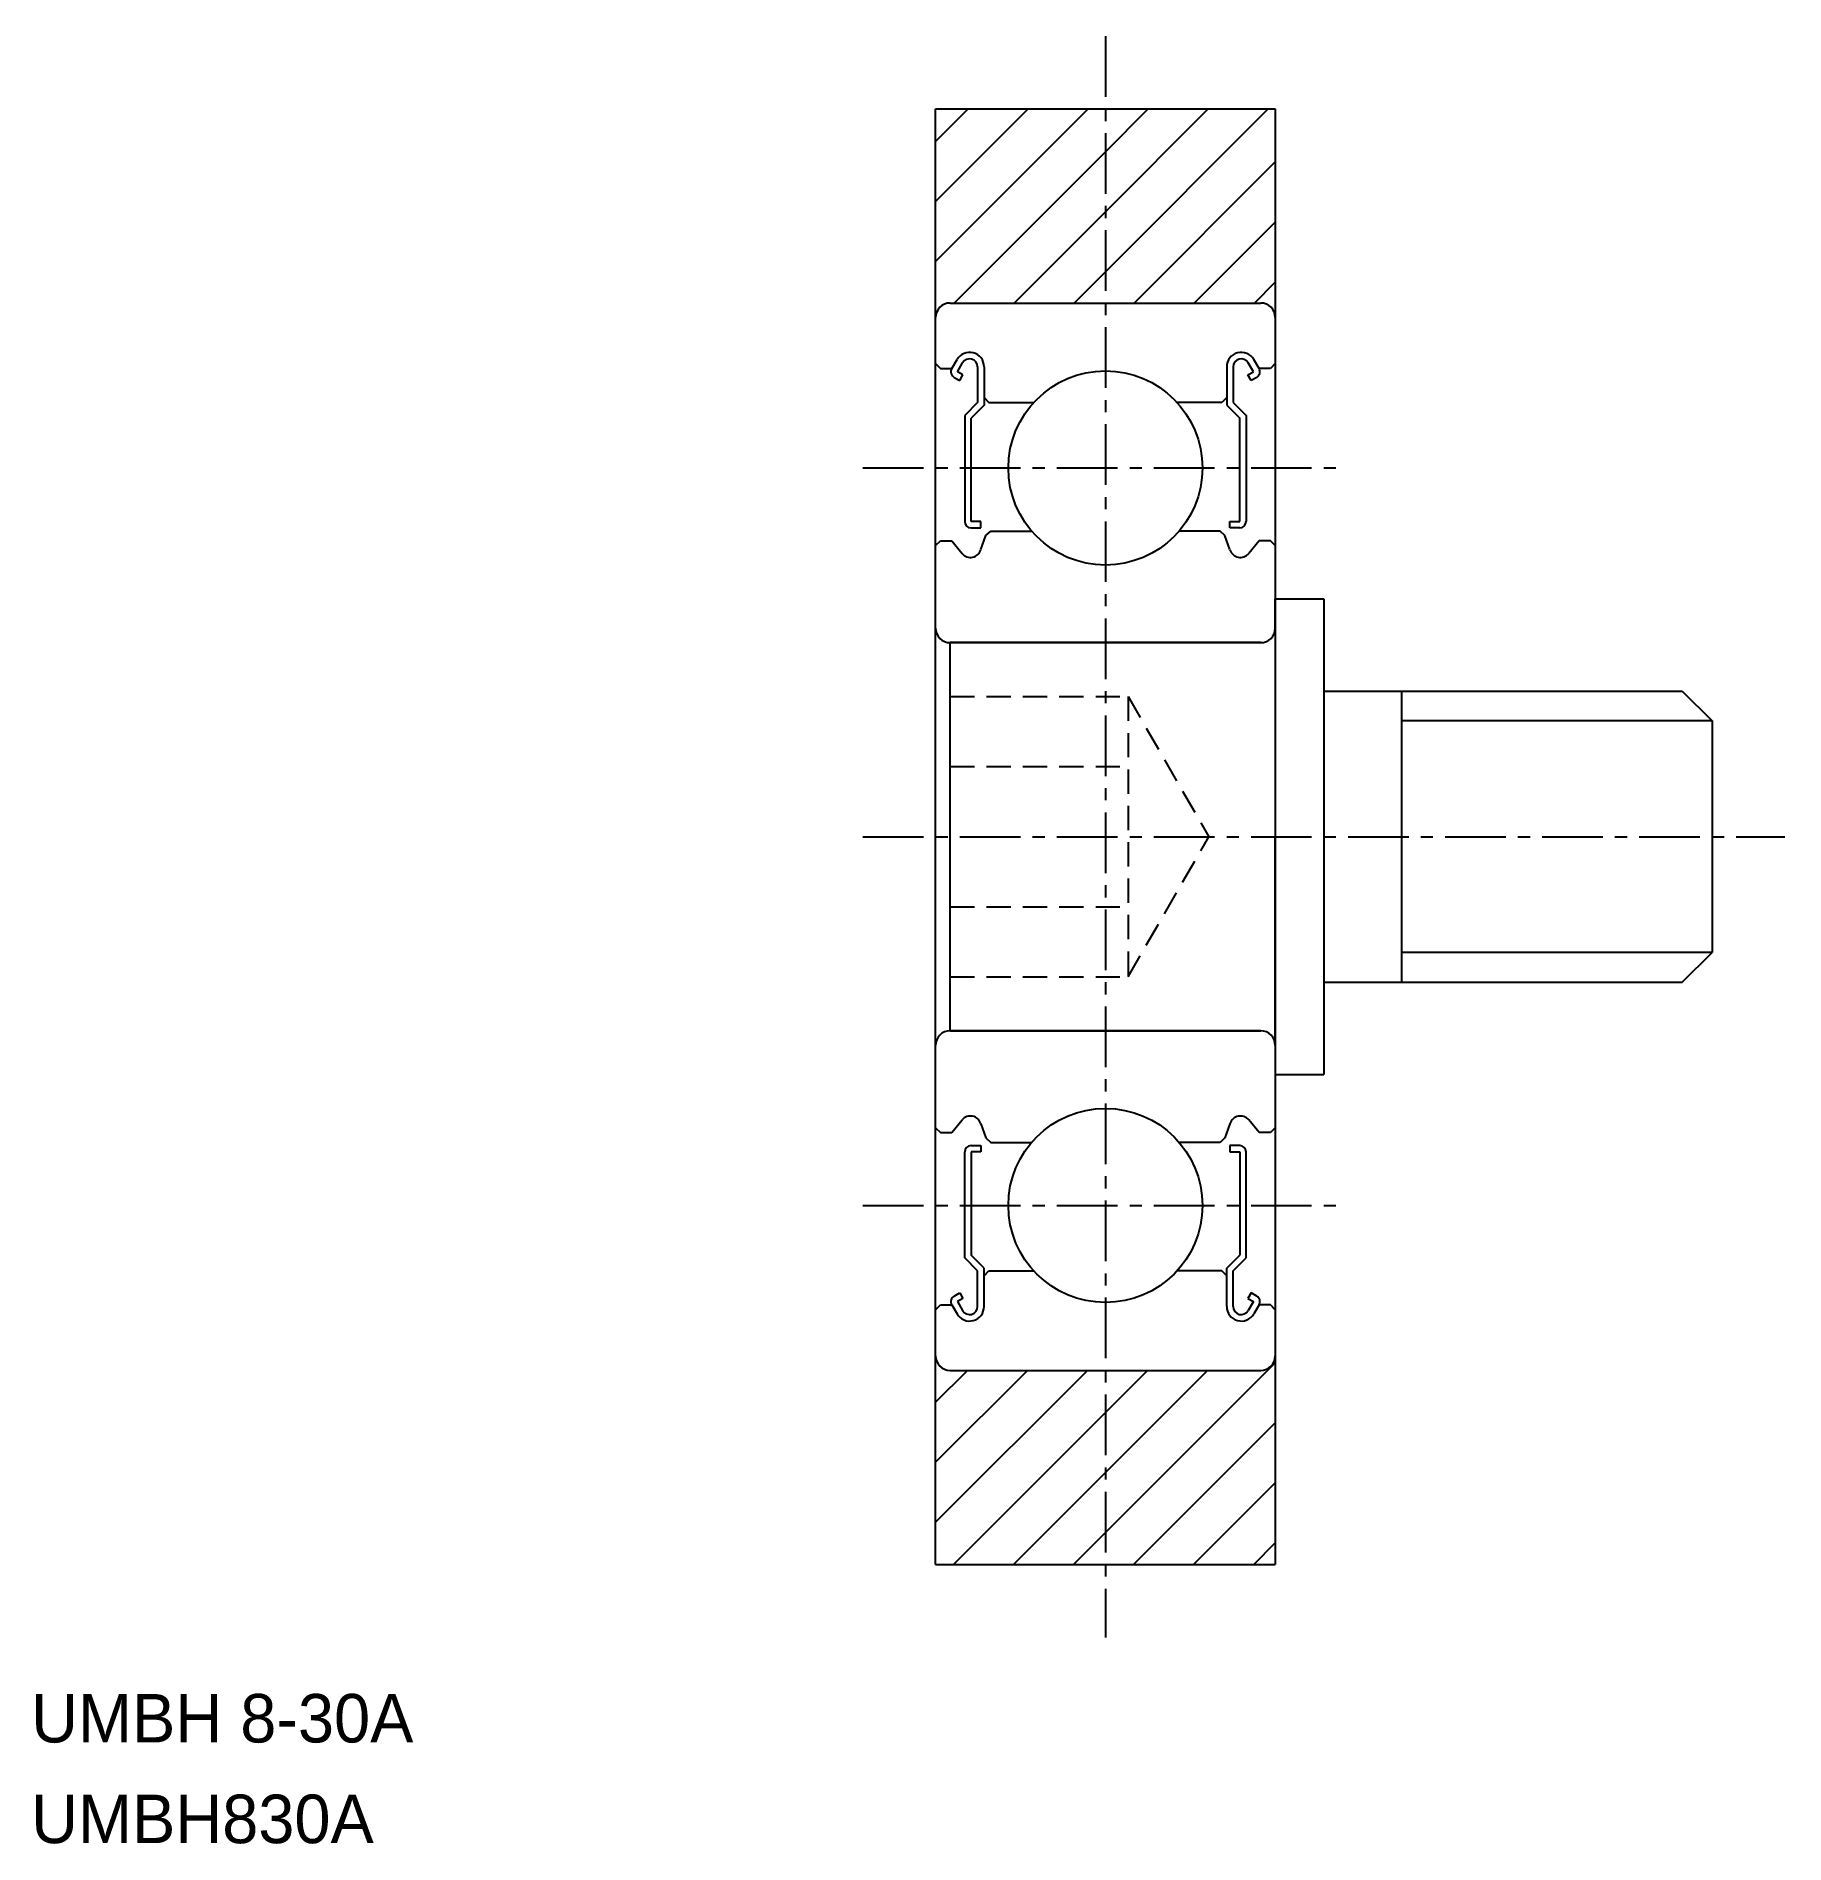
# Model space of a CAD drawing. Extents: x 31.8 to 67.9, y -15.6 to 21.6.
import ezdxf

# ---------------------------------------------------------------- set-up
doc = ezdxf.new("R2010")
doc.units = 0
doc.linetypes.add('CENTER', pattern=[2, 1.25, -0.25, 0.25, -0.25])
doc.linetypes.add('DASHED', pattern=[0.75, 0.5, -0.25])
doc.layers.get('0').update_dxf_attribs({"linetype": 'CONTINUOUS'})
doc.layers.add('CENTER', color=1, linetype='CENTER')

# ---------------------------------------------------------------- blocks, each defined once
blk = doc.blocks.new('*X2')
at = {"color": 0, "linetype": 'CONTINUOUS'}
for p, q in [((50.381, 16.97), (53.525, 20.114)), ((50.381, 18.208), (52.288, 20.114)), ((50.381, 19.445), (51.05, 20.114)), ((53.881, 16.758), (57.237, 20.114)), ((53.881, 17.995), (56, 20.114)), ((53.881, 19.233), (54.762, 20.114)), ((50.762, 16.114), (53.881, 19.233)), ((54.475, 16.114), (57.381, 19.021)), ((52, 16.114), (53.881, 17.995)), ((55.712, 16.114), (57.381, 17.783)), ((53.237, 16.114), (53.881, 16.758)), ((56.95, 16.114), (57.381, 16.546)), ((50.381, -9.016), (53.511, -5.886)), ((50.381, -7.778), (52.274, -5.886)), ((50.381, -6.541), (51.036, -5.886)), ((53.881, -9.228), (57.381, -5.728)), ((53.881, -7.991), (55.986, -5.886)), ((53.881, -6.753), (54.749, -5.886)), ((50.749, -9.886), (53.881, -6.753)), ((54.461, -9.886), (57.381, -6.966)), ((51.986, -9.886), (53.881, -7.991)), ((55.698, -9.886), (57.381, -8.203)), ((53.223, -9.886), (53.881, -9.228)), ((56.936, -9.886), (57.381, -9.44))]:
    blk.add_line(p, q, dxfattribs=at)

msp = doc.modelspace()

# ---------------------------------------------------------------- linework, layer by layer
at = {"color": 7, "linetype": 'CONTINUOUS'}
for p, q in [((50.381, -9.886), (50.381, 20.114)), ((50.381, 20.114), (57.381, 20.114)), ((57.381, 20.114), (57.381, -9.886)), ((50.681, 16.114), (57.081, 16.114)), ((52.281, 16.114), (52.281, 16.114)), ((53.881, 16.114), (53.881, 16.114)), ((50.714, 14.764), (50.823, 14.948)), ((57.048, 14.764), (56.939, 14.948)), ((50.381, 14.864), (50.481, 14.764)), ((50.481, 14.764), (50.714, 14.764)), ((50.763, 14.582), (50.879, 14.515)), ((50.83, 14.697), (50.939, 14.881)), ((50.945, 14.631), (50.83, 14.697)), ((50.879, 14.515), (50.945, 14.631)), ((51.248, 14.799), (51.248, 14.064)), ((51.381, 14.799), (51.381, 14.009)), ((56.381, 14.799), (56.381, 14.009)), ((56.514, 14.799), (56.514, 14.064)), ((56.817, 14.631), (56.932, 14.697)), ((56.884, 14.515), (56.817, 14.631)), ((56.932, 14.697), (56.824, 14.881)), ((56.999, 14.582), (56.884, 14.515)), ((57.281, 14.764), (57.048, 14.764)), ((57.381, 14.864), (57.281, 14.764)), ((51.381, 14.164), (51.481, 14.064)), ((56.381, 14.164), (56.281, 14.064)), ((51.248, 14.064), (50.981, 13.797)), ((50.981, 13.797), (50.981, 11.612)), ((51.381, 14.009), (51.114, 13.742)), ((51.481, 14.064), (52.405, 14.064)), ((56.281, 14.064), (55.357, 14.064)), ((56.381, 14.009), (56.648, 13.742)), ((56.514, 14.064), (56.781, 13.797)), ((56.781, 13.797), (56.781, 11.612)), ((51.114, 11.612), (51.114, 13.742)), ((56.648, 11.612), (56.648, 13.742)), ((51.314, 11.612), (51.114, 11.612)), ((51.314, 11.479), (51.314, 11.612)), ((56.448, 11.612), (56.648, 11.612)), ((56.448, 11.479), (56.448, 11.612)), ((50.381, 11.114), (50.481, 11.214)), ((50.481, 11.214), (50.714, 11.214)), ((50.714, 11.214), (50.929, 10.952)), ((51.114, 11.479), (51.314, 11.479)), ((51.314, 11.031), (51.42, 11.32)), ((51.42, 11.32), (51.52, 11.414)), ((51.52, 11.414), (52.361, 11.414)), ((56.243, 11.414), (55.401, 11.414)), ((56.343, 11.32), (56.243, 11.414)), ((56.448, 11.031), (56.343, 11.32)), ((56.648, 11.479), (56.448, 11.479)), ((57.048, 11.214), (56.833, 10.952)), ((57.281, 11.214), (57.048, 11.214)), ((57.381, 11.114), (57.281, 11.214)), ((57.381, 9.414), (57.381, 10.014)), ((57.381, 10.014), (58.381, 10.014)), ((58.381, 10.014), (58.381, 0.214)), ((50.681, 9.114), (57.081, 9.114)), ((50.681, 1.114), (50.681, 9.114)), ((57.081, 9.114), (50.681, 9.114)), ((58.381, 8.114), (65.768, 8.114)), ((59.981, 8.114), (59.981, 2.114)), ((65.768, 8.114), (66.381, 7.501)), ((66.381, 7.501), (66.381, 2.728)), ((57.381, 0.814), (57.381, 5.114)), ((65.768, 2.114), (66.381, 2.728)), ((58.381, 2.114), (65.768, 2.114)), ((50.681, 1.114), (57.081, 1.114)), ((57.081, 1.114), (50.681, 1.114)), ((57.381, 0.814), (57.381, 0.214)), ((57.381, 0.214), (58.381, 0.214)), ((50.714, -0.986), (50.929, -0.723)), ((57.048, -0.986), (56.833, -0.723)), ((50.381, -0.886), (50.481, -0.986)), ((50.481, -0.986), (50.714, -0.986)), ((51.314, -0.802), (51.42, -1.092)), ((51.42, -1.092), (51.52, -1.186)), ((56.343, -1.092), (56.243, -1.186)), ((56.448, -0.802), (56.343, -1.092)), ((57.281, -0.986), (57.048, -0.986)), ((57.381, -0.886), (57.281, -0.986)), ((50.981, -3.569), (50.981, -1.384)), ((51.114, -1.251), (51.314, -1.251)), ((51.314, -1.384), (51.114, -1.384)), ((51.114, -1.384), (51.114, -3.514)), ((51.314, -1.251), (51.314, -1.384)), ((51.52, -1.186), (52.361, -1.186)), ((56.243, -1.186), (55.401, -1.186)), ((56.648, -1.251), (56.448, -1.251)), ((56.448, -1.251), (56.448, -1.384)), ((56.448, -1.384), (56.648, -1.384)), ((56.648, -1.384), (56.648, -3.514)), ((56.781, -3.569), (56.781, -1.384)), ((51.248, -3.836), (50.981, -3.569)), ((51.381, -3.781), (51.114, -3.514)), ((56.381, -3.781), (56.648, -3.514)), ((56.514, -3.836), (56.781, -3.569)), ((51.248, -4.57), (51.248, -3.836)), ((51.381, -4.57), (51.381, -3.781)), ((51.381, -3.936), (51.481, -3.836)), ((51.481, -3.836), (52.405, -3.836)), ((56.281, -3.836), (55.357, -3.836)), ((56.381, -3.936), (56.281, -3.836)), ((56.381, -4.57), (56.381, -3.781)), ((56.514, -4.57), (56.514, -3.836)), ((50.763, -4.354), (50.879, -4.287)), ((50.945, -4.402), (50.83, -4.469)), ((50.83, -4.469), (50.939, -4.653)), ((50.879, -4.287), (50.945, -4.402)), ((56.884, -4.287), (56.817, -4.402)), ((56.817, -4.402), (56.932, -4.469)), ((56.932, -4.469), (56.824, -4.653)), ((56.999, -4.354), (56.884, -4.287)), ((50.381, -4.636), (50.481, -4.536)), ((50.481, -4.536), (50.714, -4.536)), ((50.714, -4.536), (50.823, -4.72)), ((57.048, -4.536), (56.939, -4.72)), ((57.281, -4.536), (57.048, -4.536)), ((57.381, -4.636), (57.281, -4.536)), ((50.681, -5.886), (57.081, -5.886)), ((50.381, -9.886), (57.381, -9.886))]:
    msp.add_line(p, q, dxfattribs=at)
msp.add_line((57.381, 9.414), (57.381, 5.114))
at = {"color": 3, "linetype": 'DASHED'}
for p, q in [((50.681, 8.001), (54.348, 8.001)), ((54.348, 8.001), (56.014, 5.114)), ((54.348, 8.001), (54.348, 2.227)), ((50.681, 6.558), (54.348, 6.558)), ((54.348, 2.227), (56.014, 5.114)), ((50.681, 3.671), (54.348, 3.671)), ((50.681, 2.227), (54.348, 2.227))]:
    msp.add_line(p, q, dxfattribs=at)
at = {"color": 3, "linetype": 'CONTINUOUS'}
for p, q in [((66.381, 7.501), (59.981, 7.501)), ((66.381, 2.728), (59.981, 2.728))]:
    msp.add_line(p, q, dxfattribs=at)
at = {"color": 7, "linetype": 'CONTINUOUS'}
for centre in [(53.881, 12.714), (53.881, -2.486)]:
    msp.add_circle(centre, 2, dxfattribs=at)
for centre, radius, start, end in [((50.681, 15.814), 0.3, 90, 180), ((57.081, 15.814), 0.3, 0, 90), ((51.082, 14.799), 0.299, 0, 150.0002), ((51.082, 14.799), 0.166, 0, 150.0044), ((56.68, 14.799), 0.299, 29.9998, 180), ((56.68, 14.799), 0.166, 29.9956, 180), ((50.83, 14.697), 0.133, 149.9969, 240.0013), ((56.932, 14.697), 0.133, 299.9987, 30.0031), ((51.114, 11.612), 0.133, 180, 270), ((56.648, 11.612), 0.133, 270, 360), ((51.1, 11.095), 0.224, 220.001, 343.1517), ((56.662, 11.095), 0.224, 196.8483, 319.999), ((50.681, 9.414), 0.3, 180, 270), ((57.081, 9.414), 0.3, 270, 0), ((57.081, 9.414), 0.3, 270, 0), ((50.681, 0.814), 0.3, 90, 180), ((57.081, 0.814), 0.3, 0, 90), ((57.081, 0.814), 0.3, 360, 90), ((51.1, -0.867), 0.224, 16.8483, 139.999), ((56.662, -0.867), 0.224, 40.001, 163.1517), ((51.114, -1.384), 0.133, 90, 179.9999), ((56.648, -1.384), 0.133, 0, 90), ((50.83, -4.469), 0.133, 119.9987, 210.0031), ((56.932, -4.469), 0.133, 329.9969, 60.0013), ((51.082, -4.57), 0.299, 209.9998, 360), ((51.082, -4.57), 0.166, 209.9956, 360), ((56.68, -4.57), 0.299, 180, 330.0002), ((56.68, -4.57), 0.166, 180, 330.0044), ((50.681, -5.586), 0.3, 180, 270), ((57.081, -5.586), 0.3, 270, 360)]:
    msp.add_arc(centre, radius, start, end, dxfattribs=at)
at = {"layer": 'CENTER', "color": 1, "linetype": 'CENTER'}
for p, q in [((53.881, 21.614), (53.881, -11.389)), ((48.881, 12.714), (58.881, 12.714)), ((48.881, 5.114), (67.881, 5.114)), ((48.881, -2.486), (58.881, -2.486))]:
    msp.add_line(p, q, dxfattribs=at)

# ---------------------------------------------------------------- block references
at = {"color": 3, "linetype": 'CONTINUOUS'}
msp.add_blockref('*X2', (0, 0), dxfattribs=at)

# ---------------------------------------------------------------- texts
at = {"color": 7, "linetype": 'CONTINUOUS'}
for s, p in [('UMBH 8-30A', (31.745, -13.555)), ('UMBH830A', (31.745, -15.63))]:
    msp.add_text(s, height=1, dxfattribs=at).set_placement(p)

doc.saveas('drawing.dxf')
